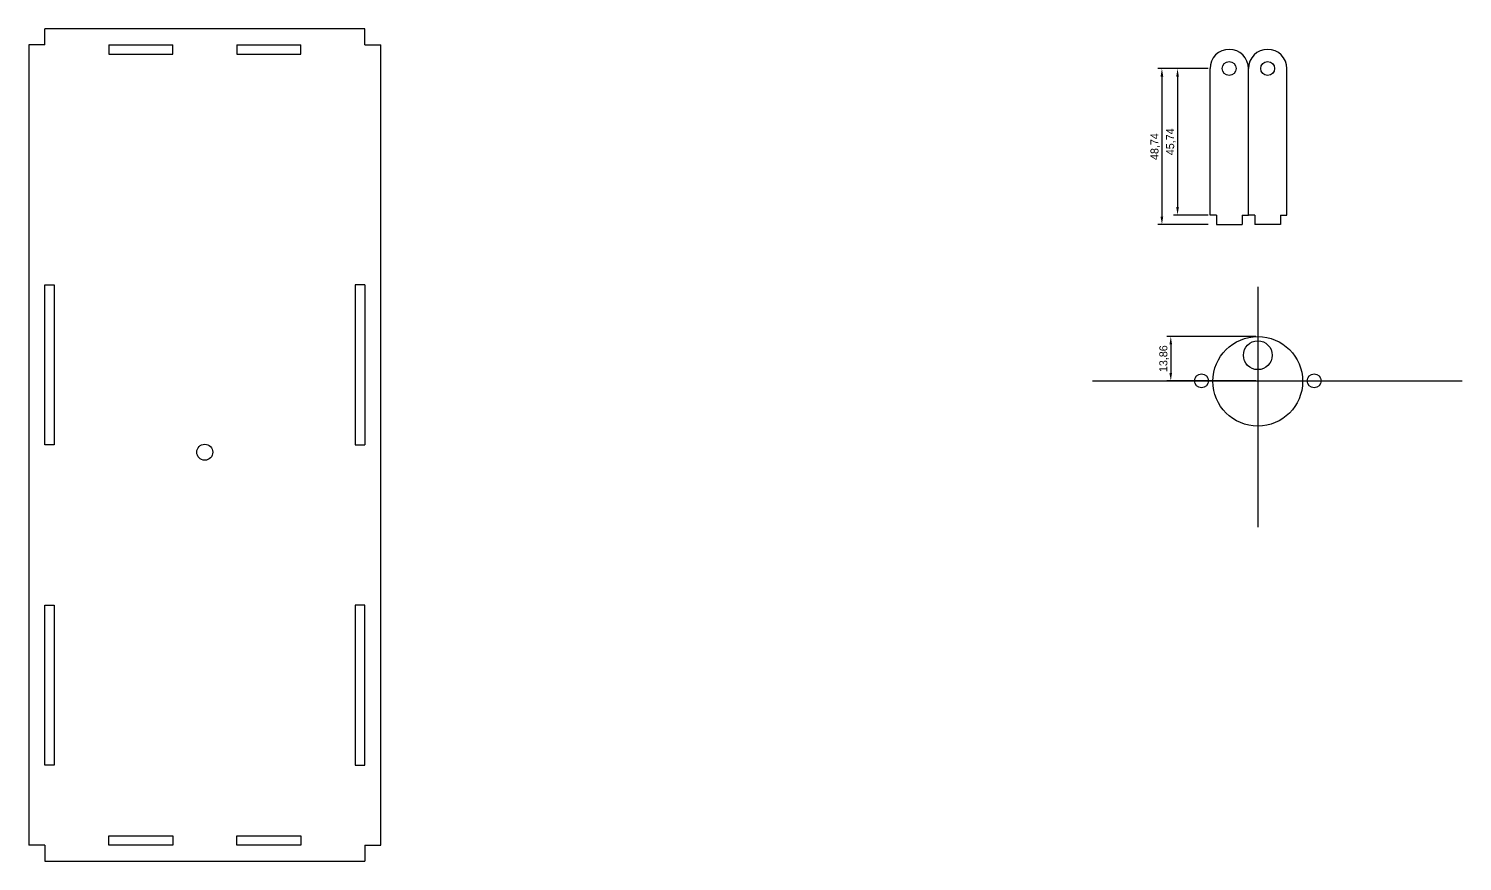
# Model space of a CAD drawing. Header units: millimetres. Extents: x -96 to 4714, y -506 to 1656.
# Drawn here: x 3580.4 to 4028.2, y 1394.3 to 1654.3 of the extents above; entities that cross this region are included whole.
import ezdxf

# ---------------------------------------------------------------- set-up
doc = ezdxf.new("R2010")
doc.units = ezdxf.units.MM
doc.layers.add('Capa1', color=3, linetype='Continuous')
doc.layers.add('Capa2', color=1, linetype='Continuous')
doc.dimstyles.new('ISO-25', dxfattribs={"dimtxt": 2.5, "dimasz": 2.5, "dimexe": 1.25, "dimexo": 0.625, "dimtad": 1, "dimtxsty": 'Standard', "dimcen": 2.5, "dimadec": 0, "dimazin": 0, "dimtfac": 1, "dimtmove": 0, "dimatfit": 3, "dimfxl": 1, "dimarcsym": 0})

# ---------------------------------------------------------------- blocks, each defined once
blk = doc.blocks.new('*D37')
at = {"layer": 'Capa1', "color": 0, "lineweight": -2, "transparency": 16777216}
for p, q in [((3963.67, 1558.2), (3935.87, 1558.2)), ((3937.12, 1555.7), (3937.12, 1546.85)), ((3963.67, 1544.35), (3935.87, 1544.35))]:
    blk.add_line(p, q, dxfattribs=at)
at = {"layer": 'Capa1', "color": 0, "transparency": 16777216}
for points in [[(3936.7, 1555.7), (3937.53, 1555.7), (3937.12, 1558.2)], [(3936.7, 1546.85), (3937.53, 1546.85), (3937.12, 1544.35)]]:
    blk.add_solid(points, dxfattribs=at)
at = {"layer": 'Defpoints', "color": 0, "transparency": 16777216}
for p in [(3964.29, 1558.2), (3937.12, 1544.35), (3964.29, 1544.35)]:
    blk.add_point(p, dxfattribs=at)
at = {"layer": 'Capa1', "color": 0, "transparency": 16777216, "insert": (3935.03, 1551.27), "char_height": 2.5, "attachment_point": 5, "rotation": 90}
blk.add_mtext('13,86', dxfattribs=at)
blk = doc.blocks.new('*D59')
at = {"layer": 'Capa1', "color": 0, "lineweight": -2, "transparency": 16777216}
for p, q in [((3948.75, 1641.87), (3933.1, 1641.87)), ((3934.35, 1639.37), (3934.35, 1595.63)), ((3948.75, 1593.13), (3933.1, 1593.13))]:
    blk.add_line(p, q, dxfattribs=at)
at = {"layer": 'Capa1', "color": 0, "transparency": 16777216}
for points in [[(3933.93, 1639.37), (3934.76, 1639.37), (3934.35, 1641.87)], [(3933.93, 1595.63), (3934.76, 1595.63), (3934.35, 1593.13)]]:
    blk.add_solid(points, dxfattribs=at)
at = {"layer": 'Defpoints', "color": 0, "transparency": 16777216}
for p in [(3949.37, 1641.87), (3934.35, 1593.13), (3949.37, 1593.13)]:
    blk.add_point(p, dxfattribs=at)
at = {"layer": 'Capa1', "color": 0, "transparency": 16777216, "insert": (3932.26, 1617.5), "char_height": 2.5, "attachment_point": 5, "rotation": 90}
blk.add_mtext('48,74', dxfattribs=at)
blk = doc.blocks.new('*D60')
at = {"layer": 'Capa1', "color": 0, "lineweight": -2, "transparency": 16777216}
for p, q in [((3948.75, 1641.87), (3937.98, 1641.87)), ((3939.23, 1639.37), (3939.23, 1598.63)), ((3948.75, 1596.13), (3937.98, 1596.13))]:
    blk.add_line(p, q, dxfattribs=at)
at = {"layer": 'Capa1', "color": 0, "transparency": 16777216}
for points in [[(3938.82, 1639.37), (3939.65, 1639.37), (3939.23, 1641.87)], [(3938.82, 1598.63), (3939.65, 1598.63), (3939.23, 1596.13)]]:
    blk.add_solid(points, dxfattribs=at)
at = {"layer": 'Defpoints', "color": 0, "transparency": 16777216}
for p in [(3949.37, 1641.87), (3939.23, 1596.13), (3949.37, 1596.13)]:
    blk.add_point(p, dxfattribs=at)
at = {"layer": 'Capa1', "color": 0, "transparency": 16777216, "insert": (3937.15, 1619), "char_height": 2.5, "attachment_point": 5, "rotation": 90}
blk.add_mtext('45,74', dxfattribs=at)

msp = doc.modelspace()

# ---------------------------------------------------------------- linework, layer by layer
at = {"layer": 'Capa1'}
for p, q in [((3964.295, 1573.736), (3964.295, 1498.683)), ((3912.638, 1544.346), (4028.182, 1544.346))]:
    msp.add_line(p, q, dxfattribs=at)
for centre, radius in [((3964.295, 1544.203), 14), ((3964.295, 1552.346), 4.5), ((3946.695, 1544.346), 2.175), ((3981.895, 1544.346), 2.175)]:
    msp.add_circle(centre, radius, dxfattribs=at)
at = {"layer": 'Capa2'}
for p, q in [((3685.382, 1654.318), (3585.382, 1654.318)), ((3585.382, 1649.318), (3585.382, 1654.318)), ((3685.382, 1649.318), (3685.382, 1654.318)), ((3580.382, 1649.318), (3580.382, 1399.318)), ((3585.382, 1649.318), (3580.382, 1649.318)), ((3605.382, 1649.318), (3605.382, 1646.318)), ((3605.382, 1649.318), (3625.382, 1649.318)), ((3625.382, 1646.318), (3625.382, 1649.318)), ((3645.382, 1649.318), (3645.382, 1646.318)), ((3645.382, 1649.318), (3665.382, 1649.318)), ((3665.382, 1646.318), (3665.382, 1649.318)), ((3685.382, 1649.318), (3690.382, 1649.318)), ((3690.382, 1399.318), (3690.382, 1649.318)), ((3605.382, 1646.318), (3625.382, 1646.318)), ((3645.382, 1646.318), (3665.382, 1646.318)), ((3949.372, 1596.125), (3949.372, 1641.865)), ((3961.372, 1596.125), (3961.372, 1641.865)), ((3973.372, 1596.125), (3973.372, 1641.865)), ((3951.372, 1596.125), (3949.372, 1596.125)), ((3951.372, 1596.125), (3951.372, 1593.125)), ((3959.372, 1596.125), (3959.372, 1593.125)), ((3959.372, 1596.125), (3961.372, 1596.125)), ((3963.372, 1596.125), (3961.372, 1596.125)), ((3963.372, 1596.125), (3963.372, 1593.125)), ((3971.372, 1596.125), (3971.372, 1593.125)), ((3971.372, 1596.125), (3973.372, 1596.125)), ((3951.372, 1593.125), (3959.372, 1593.125)), ((3971.372, 1593.125), (3963.372, 1593.125)), ((3585.382, 1574.318), (3588.382, 1574.318)), ((3585.382, 1524.318), (3585.382, 1574.318)), ((3588.382, 1574.318), (3588.382, 1524.318)), ((3685.382, 1574.318), (3682.382, 1574.318)), ((3682.382, 1574.318), (3682.382, 1524.318)), ((3685.382, 1574.318), (3685.382, 1524.318)), ((3588.382, 1524.318), (3585.382, 1524.318)), ((3682.382, 1524.318), (3685.382, 1524.318)), ((3585.382, 1474.318), (3588.382, 1474.318)), ((3585.382, 1424.318), (3585.382, 1474.318)), ((3588.382, 1474.318), (3588.382, 1424.318)), ((3685.382, 1474.318), (3682.382, 1474.318)), ((3682.382, 1474.318), (3682.382, 1424.318)), ((3685.382, 1424.318), (3685.382, 1474.318)), ((3588.382, 1424.318), (3585.382, 1424.318)), ((3682.382, 1424.318), (3685.382, 1424.318)), ((3605.382, 1399.318), (3605.382, 1402.318)), ((3605.382, 1402.318), (3625.382, 1402.318)), ((3625.382, 1402.318), (3625.382, 1399.318)), ((3645.382, 1399.318), (3645.382, 1402.318)), ((3645.382, 1402.318), (3665.382, 1402.318)), ((3665.382, 1402.318), (3665.382, 1399.318)), ((3585.382, 1399.318), (3580.382, 1399.318)), ((3585.382, 1399.318), (3585.382, 1394.318)), ((3625.382, 1399.318), (3605.382, 1399.318)), ((3665.382, 1399.318), (3645.382, 1399.318)), ((3685.382, 1399.318), (3685.382, 1394.318)), ((3685.382, 1399.318), (3690.382, 1399.318)), ((3585.382, 1394.318), (3685.382, 1394.318))]:
    msp.add_line(p, q, dxfattribs=at)
for centre, radius in [((3955.372, 1641.865), 2.175), ((3967.372, 1641.865), 2.175), ((3635.382, 1522.068), 2.5)]:
    msp.add_circle(centre, radius, dxfattribs=at)
for centre in [(3955.372, 1641.865), (3967.372, 1641.865)]:
    msp.add_arc(centre, 6, 0, 180, dxfattribs=at)

# ---------------------------------------------------------------- dimensions: what is measured, and where the dimension line sits
at = {"layer": 'Capa1'}
for base, p1, p2, picture, middle in [((3934.345, 1593.125), (3949.372, 1641.865), (3949.372, 1593.125), '*D59', (3932.262, 1617.495)), ((3939.235, 1596.125), (3949.372, 1641.865), (3949.372, 1596.125), '*D60', (3937.152, 1618.995)), ((3937.117, 1544.346), (3964.295, 1558.203), (3964.295, 1544.346), '*D37', (3935.034, 1551.275))]:
    dim = msp.add_linear_dim(base=base, p1=p1, p2=p2, angle=90, dimstyle='ISO-25', dxfattribs=at)
    dim.commit()
    dim.dimension.update_dxf_attribs({"geometry": picture, "text_midpoint": middle})

doc.saveas('drawing.dxf')
